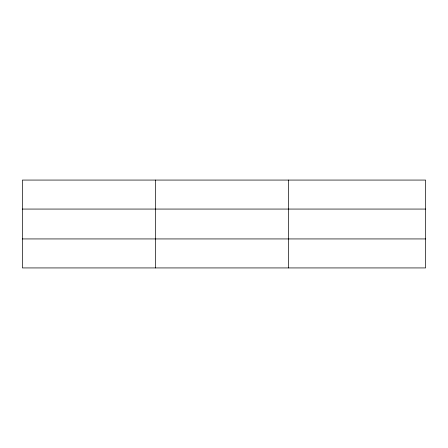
<?xml version="1.0" encoding="UTF-8"?>
<svg xmlns="http://www.w3.org/2000/svg" width="448" height="448" viewBox="0 0 448 448"><rect width="100%" height="100%" fill="white"/><g stroke="black" fill="none" stroke-linecap="round" stroke-linejoin="round"><path stroke-width="0.67" d="M155.456 180.068L155.456 267.932M288.512 180.068L288.512 267.932M425.6 209.065L425.6 180.068L22.4 180.068L22.4 267.932L425.6 267.932L425.6 209.065L22.4 209.065M22.4 238.935L425.6 238.935"/></g></svg>
